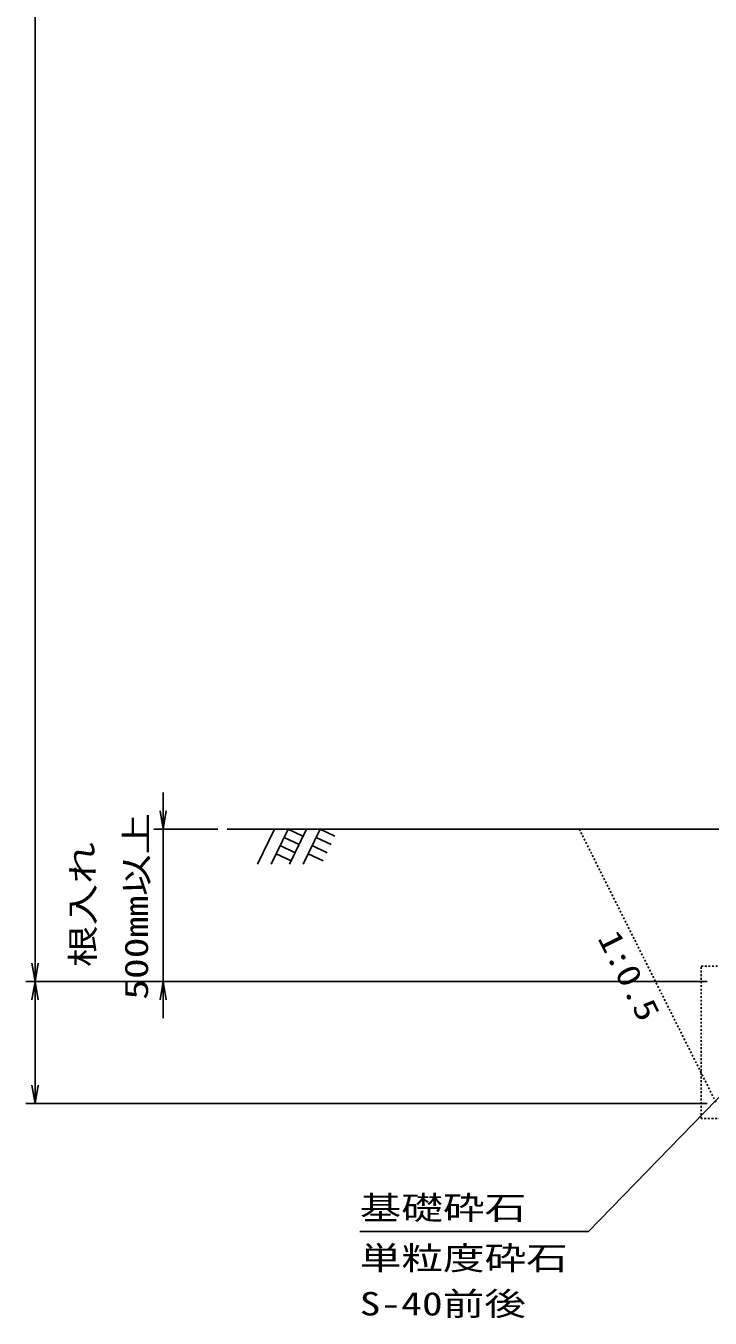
# Model space of a CAD drawing. Units: millimetres at full size; details may follow other scales. Extents: x 0 to 25230, y 0 to 17820.
# Drawn here: x 4350 to 6594, y 3315 to 7556 of the extents above; entities that cross this region are included whole.
import ezdxf
from ezdxf.enums import TextEntityAlignment as Align

# ---------------------------------------------------------------- set-up
doc = ezdxf.new("R2010")
doc.units = ezdxf.units.MM
doc.linetypes.add('DASHED_SPACED', pattern=[12, 6, -6])
for name, color, linetype, lineweight in [('D-STR-DIM', 7, 'Continuous', 25), ('D-STR-STRn', 2, 'Continuous', 25), ('D-STR-TXT', 7, 'Continuous', 25)]:
    doc.layers.add(name, color=color, linetype=linetype, lineweight=lineweight)
doc.styles.add('ＭＳ ゴシック', font='')
doc.styles.get('ＭＳ ゴシック').set_extended_font_data('MS Gothic')

# ---------------------------------------------------------------- blocks, each defined once
blk = doc.blocks.new('open_arrow')
at = {"color": 0, "linetype": 'Continuous', "lineweight": -2}
blk.add_lwpolyline([(7.5, 1.25), (0, 0), (7.5, -1.25)], dxfattribs=at)

msp = doc.modelspace()

# ---------------------------------------------------------------- linework, layer by layer
at = {"layer": 'D-STR-DIM'}
for p, q in [((4380, 12360), (4380, 4480)), ((4800, 4980), (4800, 5040)), ((4790, 4980), (4800, 4920)), ((4810, 4980), (4800, 4920)), ((4800, 4920), (4800, 4980)), ((4980, 4920), (4770, 4920)), ((4800, 4920), (4800, 4420)), ((4370, 4480), (4380, 4420)), ((4390, 4480), (4380, 4420)), ((4380, 4420), (4380, 4480)), ((6585, 4420), (4350, 4420)), ((6585, 4420), (4350, 4420)), ((4380, 4420), (4380, 4020)), ((6585, 4420), (4770, 4420)), ((4790, 4360), (4800, 4420)), ((4810, 4360), (4800, 4420)), ((4800, 4420), (4800, 4360)), ((4800, 4360), (4800, 4300)), ((6585, 4020), (4350, 4020))]:
    msp.add_line(p, q, dxfattribs=at)
at = {"layer": 'D-STR-STRn', "color": 1}
for p, q in [((7010, 4920), (5010, 4920)), ((5165, 4920), (5109.92, 4804.793)), ((5210, 4920), (5154.92, 4804.793)), ((5210, 4920), (5258.837, 4896.651)), ((5270, 4920), (5214.92, 4804.793)), ((5315, 4920), (5259.92, 4804.793)), ((5315, 4920), (5363.837, 4896.651)), ((5197.06, 4892.934), (5245.897, 4869.585)), ((5302.06, 4892.934), (5350.897, 4869.585)), ((5171.18, 4838.803), (5220.017, 4815.454)), ((5184.12, 4865.868), (5232.957, 4842.52)), ((5276.18, 4838.803), (5325.017, 4815.454)), ((5289.12, 4865.868), (5337.957, 4842.52))]:
    msp.add_line(p, q, dxfattribs=at)
at = {"layer": 'D-STR-STRn', "color": 1, "linetype": 'DASHED_SPACED'}
msp.add_line((6165, 4920), (6615, 4020), dxfattribs=at)
at = {"layer": 'D-STR-STRn', "linetype": 'DASHED_SPACED'}
msp.add_lwpolyline([(8465, 4470), (8465, 3970), (6565, 3970), (6565, 4470)], close=True, dxfattribs=at)
at = {"layer": 'D-STR-TXT'}
for p, q in [((6652.761, 4070), (6195, 3600)), ((6195, 3600), (5445, 3600))]:
    msp.add_line(p, q, dxfattribs=at)

# ---------------------------------------------------------------- block references
at = {"layer": 'D-STR-DIM', "xscale": 8, "yscale": 8}
for p, rotation in [((4380, 4420), 270), ((4380, 4020), 90)]:
    msp.add_blockref('open_arrow', p, dxfattribs=dict(at, rotation=rotation))

# ---------------------------------------------------------------- texts
at = {"layer": 'D-STR-DIM', "style": 'ＭＳ ゴシック', "width": 1.3}
for s, p in [('500mm以上', (4773.873, 4360.063)), ('根入れ', (4598.34, 4467.462))]:
    msp.add_text(s, height=76.98, rotation=90, dxfattribs=at).set_placement(p, align=Align.BOTTOM_LEFT)
at = {"layer": 'D-STR-TXT', "style": 'ＭＳ ゴシック', "width": 1.2}
msp.add_text('1:0.5', height=76.98, rotation=296.565, dxfattribs=at).set_placement((6363.167, 4456.584), align=Align.TOP_CENTER)
at = {"layer": 'D-STR-TXT', "style": 'ＭＳ ゴシック', "width": 1.3}
for s, p in [('基礎砕石\u3000', (5445, 3616)), ('単粒度砕石', (5445, 3451)), ('S-40前後', (5445, 3301))]:
    msp.add_text(s, height=76.98, dxfattribs=at).set_placement(p, align=Align.BOTTOM_LEFT)

doc.saveas('drawing.dxf')
